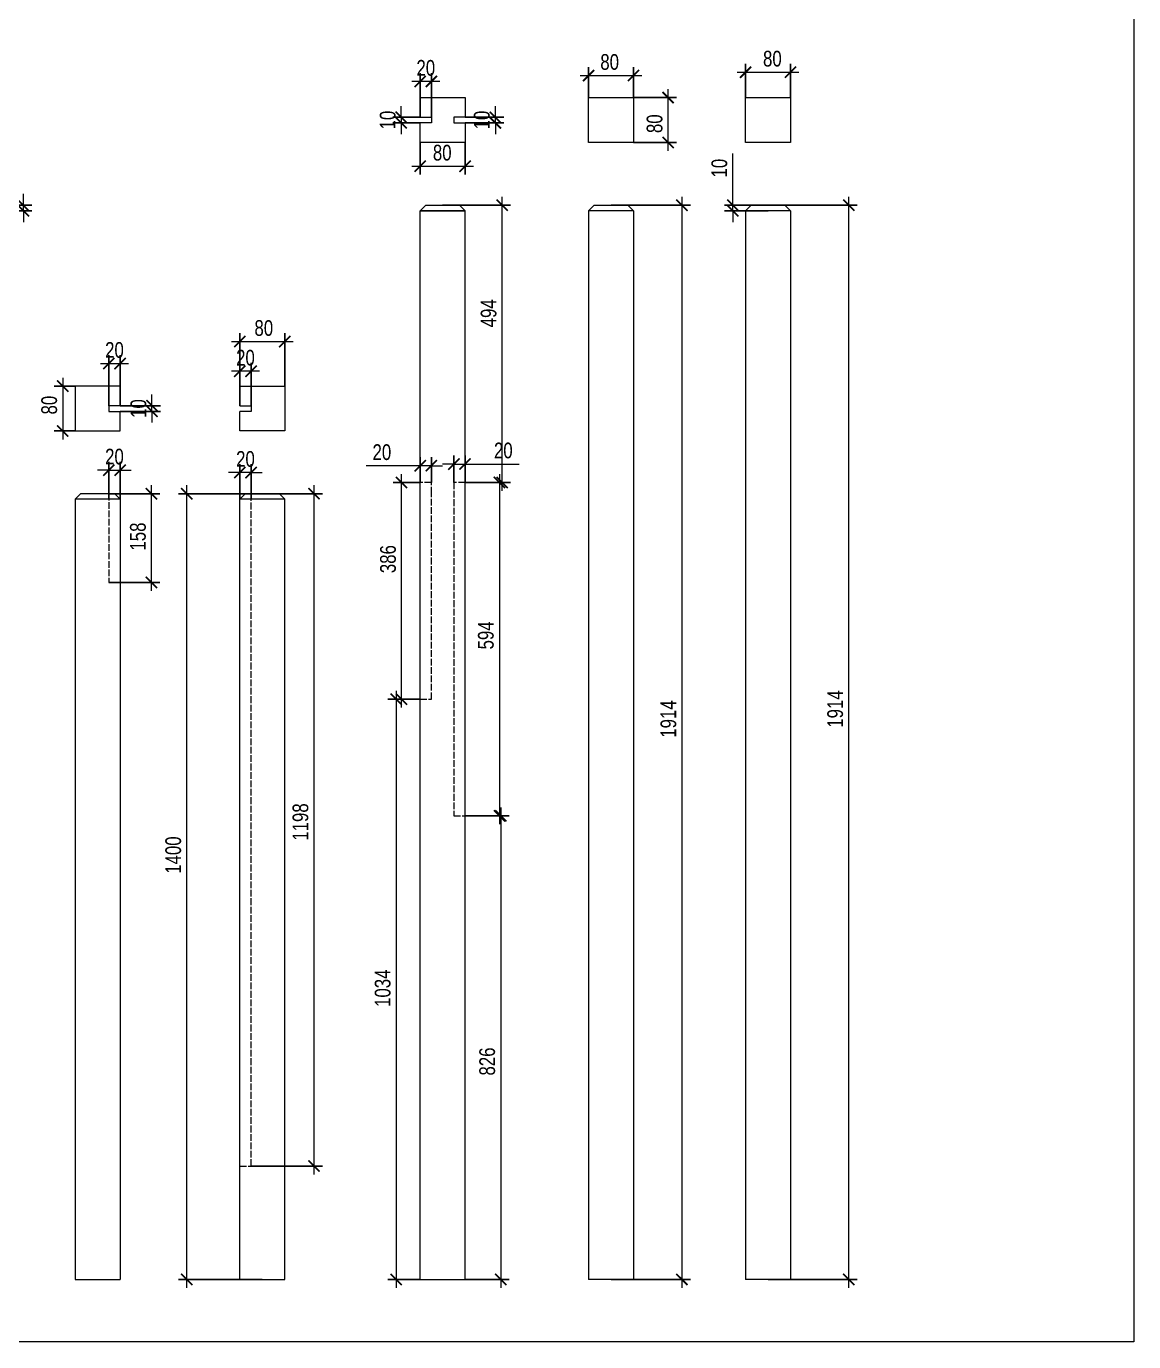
# Model space of a CAD drawing. Header units: millimetres. Extents: x -5205 to 16433, y 55921 to 73570.
# Drawn here: x 198 to 2170, y 55936 to 58280 of the extents above; entities that cross this region are included whole.
import ezdxf

# ---------------------------------------------------------------- set-up
doc = ezdxf.new("R2010")
doc.units = ezdxf.units.MM
doc.linetypes.add('ACAD_ISO02W100', pattern=[15, 12, -3])
for name, color, linetype, lineweight in [('Невидимый контур', 141, 'ACAD_ISO02W100', 15), ('Размеры', 7, 'Continuous', 15), ('Размеры @ 10', 7, 'Continuous', 15)]:
    doc.layers.add(name, color=color, linetype=linetype, lineweight=lineweight)
doc.styles.add('SFGOST', font='sfGOSTb.shx', dxfattribs={"width": 0.8})
doc.dimstyles.new('ALEX', dxfattribs={"dimtxt": 2.8, "dimasz": 2, "dimexe": 1.5, "dimexo": 0, "dimgap": 1, "dimtad": 1, "dimrnd": 0.001, "dimdsep": 46, "dimtxsty": 'SFGOST', "dimblk": 'ARCHTICK', "dimcen": 0, "dimdle": 1.5, "dimclrd": 1, "dimclre": 1, "dimadec": 4, "dimazin": 0, "dimtfac": 1, "dimtmove": 0, "dimatfit": 0, "dimfxl": 1, "dimtvp": 1.75, "dimtolj": 1, "dimlwd": -1, "dimarcsym": 2})

# ---------------------------------------------------------------- blocks, each defined once
blk = doc.blocks.new('_ArchTick')
at = {"color": 0, "linetype": 'ByBlock', "const_width": 0.15}
blk.add_lwpolyline([(-0.5, -0.5), (0.5, 0.5)], dxfattribs=at)
blk = doc.blocks.new('*D481')
at = {"layer": 'Defpoints', "color": 0}
for p in [(1518.9, 57961.1), (1662.6, 57961.1), (1518.9, 56047.1)]:
    blk.add_point(p, dxfattribs=at)
at = {"layer": 'Размеры', "color": 1, "lineweight": -2}
for p, q in [((1518.9, 57961.1), (1677.6, 57961.1)), ((1518.9, 56047.1), (1677.6, 56047.1))]:
    blk.add_line(p, q, dxfattribs=at)
at = {"layer": 'Размеры', "color": 1}
blk.add_line((1662.6, 56032.1), (1662.6, 57976.1), dxfattribs=at)
at = {"layer": 'Размеры', "color": 1, "xscale": 20, "yscale": 20, "zscale": 20}
for p, rotation in [((1662.6, 57961.1), 90), ((1662.6, 56047.1), 270)]:
    blk.add_blockref('_ArchTick', p, dxfattribs=dict(at, rotation=rotation))
at = {"layer": 'Размеры', "color": 0, "insert": (1638.6, 57063.4), "char_height": 28, "attachment_point": 5, "rotation": 90, "style": 'SFGOST'}
blk.add_mtext('\\A1;1914', dxfattribs=at)
blk = doc.blocks.new('*D482')
at = {"layer": 'Defpoints', "color": 0}
for p in [(483.6, 57447.1), (618.1, 57447.1), (618.1, 56047.1)]:
    blk.add_point(p, dxfattribs=at)
at = {"layer": 'Размеры', "color": 1, "lineweight": -2}
for p, q in [((618.1, 57447.1), (468.6, 57447.1)), ((618.1, 56047.1), (468.6, 56047.1))]:
    blk.add_line(p, q, dxfattribs=at)
at = {"layer": 'Размеры', "color": 1}
blk.add_line((483.6, 56032.1), (483.6, 57462.1), dxfattribs=at)
at = {"layer": 'Размеры', "color": 1, "xscale": 20, "yscale": 20, "zscale": 20}
for p, rotation in [((483.6, 57447.1), 90), ((483.6, 56047.1), 270)]:
    blk.add_blockref('_ArchTick', p, dxfattribs=dict(at, rotation=rotation))
at = {"layer": 'Размеры', "color": 0, "insert": (459.6, 56803.2), "char_height": 28, "attachment_point": 5, "rotation": 90, "style": 'SFGOST'}
blk.add_mtext('\\A1;1400', dxfattribs=at)
blk = doc.blocks.new('*D493')
at = {"layer": 'Defpoints', "color": 0}
for p in [(344.8, 57447.1), (420.7, 57447.1), (344.8, 57289.1)]:
    blk.add_point(p, dxfattribs=at)
at = {"layer": 'Размеры', "color": 1, "lineweight": -2}
for p, q in [((344.8, 57447.1), (435.7, 57447.1)), ((344.8, 57289.1), (435.7, 57289.1))]:
    blk.add_line(p, q, dxfattribs=at)
at = {"layer": 'Размеры', "color": 1}
blk.add_line((420.7, 57274.1), (420.7, 57462.1), dxfattribs=at)
at = {"layer": 'Размеры', "color": 1, "xscale": 20, "yscale": 20, "zscale": 20}
for p, rotation in [((420.7, 57447.1), 90), ((420.7, 57289.1), 270)]:
    blk.add_blockref('_ArchTick', p, dxfattribs=dict(at, rotation=rotation))
at = {"layer": 'Размеры', "color": 0, "insert": (396.7, 57370.7), "char_height": 28, "attachment_point": 5, "rotation": 90, "style": 'SFGOST'}
blk.add_mtext('\\A1;158', dxfattribs=at)
blk = doc.blocks.new('*D494')
at = {"layer": 'Defpoints', "color": 0}
for p in [(618.1, 57447.1), (710.2, 57447.1), (598.1, 56249.1)]:
    blk.add_point(p, dxfattribs=at)
at = {"layer": 'Размеры', "color": 1, "lineweight": -2}
for p, q in [((618.1, 57447.1), (725.2, 57447.1)), ((598.1, 56249.1), (725.2, 56249.1))]:
    blk.add_line(p, q, dxfattribs=at)
at = {"layer": 'Размеры', "color": 1}
blk.add_line((710.2, 56234.1), (710.2, 57462.1), dxfattribs=at)
at = {"layer": 'Размеры', "color": 1, "xscale": 20, "yscale": 20, "zscale": 20}
for p, rotation in [((710.2, 57447.1), 90), ((710.2, 56249.1), 270)]:
    blk.add_blockref('_ArchTick', p, dxfattribs=dict(at, rotation=rotation))
at = {"layer": 'Размеры', "color": 0, "insert": (686.2, 56862.1), "char_height": 28, "attachment_point": 5, "rotation": 90, "style": 'SFGOST'}
blk.add_mtext('\\A1;1198', dxfattribs=at)
blk = doc.blocks.new('*D495')
at = {"layer": 'Defpoints', "color": 0}
for p in [(364.8, 57489), (344.8, 57437.1), (364.8, 57437.1)]:
    blk.add_point(p, dxfattribs=at)
at = {"layer": 'Размеры', "color": 1, "lineweight": -2}
for p, q in [((344.8, 57437.1), (344.8, 57504)), ((364.8, 57437.1), (364.8, 57504))]:
    blk.add_line(p, q, dxfattribs=at)
at = {"layer": 'Размеры', "color": 1}
for p, q in [((344.8, 57489), (324.8, 57489)), ((344.8, 57489), (364.8, 57489)), ((364.8, 57489), (384.8, 57489))]:
    blk.add_line(p, q, dxfattribs=at)
at = {"layer": 'Размеры', "color": 1, "xscale": 20, "yscale": 20, "zscale": 20}
blk.add_blockref('_ArchTick', (344.8, 57489), dxfattribs=at)
at = {"layer": 'Размеры', "color": 1, "xscale": 20, "yscale": 20, "zscale": 20, "rotation": 180}
blk.add_blockref('_ArchTick', (364.8, 57489), dxfattribs=at)
at = {"layer": 'Размеры', "color": 0, "insert": (354.8, 57513), "char_height": 28, "attachment_point": 5, "style": 'SFGOST'}
blk.add_mtext('\\A1;20', dxfattribs=at)
blk = doc.blocks.new('*D496')
at = {"layer": 'Defpoints', "color": 0}
for p in [(578.1, 57484.8), (578.1, 57437.1), (598.1, 57437.1)]:
    blk.add_point(p, dxfattribs=at)
at = {"layer": 'Размеры', "color": 1, "lineweight": -2}
for p, q in [((578.1, 57437.1), (578.1, 57499.8)), ((598.1, 57437.1), (598.1, 57499.8))]:
    blk.add_line(p, q, dxfattribs=at)
at = {"layer": 'Размеры', "color": 1}
for p, q in [((578.1, 57484.8), (558.1, 57484.8)), ((598.1, 57484.8), (578.1, 57484.8)), ((598.1, 57484.8), (618.1, 57484.8))]:
    blk.add_line(p, q, dxfattribs=at)
at = {"layer": 'Размеры', "color": 1, "xscale": 20, "yscale": 20, "zscale": 20}
blk.add_blockref('_ArchTick', (578.1, 57484.8), dxfattribs=at)
at = {"layer": 'Размеры', "color": 1, "xscale": 20, "yscale": 20, "zscale": 20, "rotation": 180}
blk.add_blockref('_ArchTick', (598.1, 57484.8), dxfattribs=at)
at = {"layer": 'Размеры', "color": 0, "insert": (588.1, 57508.8), "char_height": 28, "attachment_point": 5, "style": 'SFGOST'}
blk.add_mtext('\\A1;20', dxfattribs=at)
blk = doc.blocks.new('*D497')
at = {"layer": 'Defpoints', "color": 0}
for p in [(364.8, 57679), (344.8, 57603.8), (364.8, 57603.8)]:
    blk.add_point(p, dxfattribs=at)
at = {"layer": 'Размеры', "color": 1}
blk.add_line((329.8, 57679), (379.8, 57679), dxfattribs=at)
at = {"layer": 'Размеры', "color": 1, "lineweight": -2}
for p, q in [((344.8, 57603.8), (344.8, 57694)), ((364.8, 57603.8), (364.8, 57694))]:
    blk.add_line(p, q, dxfattribs=at)
at = {"layer": 'Размеры', "color": 1, "xscale": 20, "yscale": 20, "zscale": 20, "rotation": 180}
blk.add_blockref('_ArchTick', (344.8, 57679), dxfattribs=at)
at = {"layer": 'Размеры', "color": 1, "xscale": 20, "yscale": 20, "zscale": 20}
blk.add_blockref('_ArchTick', (364.8, 57679), dxfattribs=at)
at = {"layer": 'Размеры', "color": 0, "insert": (354.8, 57703), "char_height": 28, "attachment_point": 5, "style": 'SFGOST'}
blk.add_mtext('\\A1;20', dxfattribs=at)
blk = doc.blocks.new('*D498')
at = {"layer": 'Defpoints', "color": 0}
for p in [(578.1, 57665.2), (578.1, 57603.8), (598.1, 57603.8)]:
    blk.add_point(p, dxfattribs=at)
at = {"layer": 'Размеры', "color": 1, "lineweight": -2}
for p, q in [((578.1, 57603.8), (578.1, 57680.2)), ((598.1, 57603.8), (598.1, 57680.2))]:
    blk.add_line(p, q, dxfattribs=at)
at = {"layer": 'Размеры', "color": 1}
blk.add_line((613.1, 57665.2), (563.1, 57665.2), dxfattribs=at)
at = {"layer": 'Размеры', "color": 1, "xscale": 20, "yscale": 20, "zscale": 20, "rotation": 180}
blk.add_blockref('_ArchTick', (578.1, 57665.2), dxfattribs=at)
at = {"layer": 'Размеры', "color": 1, "xscale": 20, "yscale": 20, "zscale": 20}
blk.add_blockref('_ArchTick', (598.1, 57665.2), dxfattribs=at)
at = {"layer": 'Размеры', "color": 0, "insert": (588.1, 57689.2), "char_height": 28, "attachment_point": 5, "style": 'SFGOST'}
blk.add_mtext('\\A1;20', dxfattribs=at)
blk = doc.blocks.new('*D499')
at = {"layer": 'Defpoints', "color": 0}
for p in [(284.8, 57638.8), (262.7, 57558.8), (284.8, 57558.8)]:
    blk.add_point(p, dxfattribs=at)
at = {"layer": 'Размеры', "color": 1}
blk.add_line((262.7, 57653.8), (262.7, 57543.8), dxfattribs=at)
at = {"layer": 'Размеры', "color": 1, "lineweight": -2}
for p, q in [((284.8, 57638.8), (247.7, 57638.8)), ((284.8, 57558.8), (247.7, 57558.8))]:
    blk.add_line(p, q, dxfattribs=at)
at = {"layer": 'Размеры', "color": 1, "xscale": 20, "yscale": 20, "zscale": 20}
for p, rotation in [((262.7, 57638.8), 90), ((262.7, 57558.8), 270)]:
    blk.add_blockref('_ArchTick', p, dxfattribs=dict(at, rotation=rotation))
at = {"layer": 'Размеры', "color": 0, "insert": (238.7, 57604.9), "char_height": 28, "attachment_point": 5, "rotation": 90, "style": 'SFGOST'}
blk.add_mtext('\\A1;80', dxfattribs=at)
blk = doc.blocks.new('*D500')
at = {"layer": 'Defpoints', "color": 0}
for p in [(658.1, 57718.1), (578.1, 57638.8), (658.1, 57638.8)]:
    blk.add_point(p, dxfattribs=at)
at = {"layer": 'Размеры', "color": 1, "lineweight": -2}
for p, q in [((578.1, 57638.8), (578.1, 57733.1)), ((658.1, 57638.8), (658.1, 57733.1))]:
    blk.add_line(p, q, dxfattribs=at)
at = {"layer": 'Размеры', "color": 1}
blk.add_line((563.1, 57718.1), (673.1, 57718.1), dxfattribs=at)
at = {"layer": 'Размеры', "color": 1, "xscale": 20, "yscale": 20, "zscale": 20, "rotation": 180}
blk.add_blockref('_ArchTick', (578.1, 57718.1), dxfattribs=at)
at = {"layer": 'Размеры', "color": 1, "xscale": 20, "yscale": 20, "zscale": 20}
blk.add_blockref('_ArchTick', (658.1, 57718.1), dxfattribs=at)
at = {"layer": 'Размеры', "color": 0, "insert": (620.8, 57742.1), "char_height": 28, "attachment_point": 5, "style": 'SFGOST'}
blk.add_mtext('\\A1;80', dxfattribs=at)
blk = doc.blocks.new('*D501')
at = {"layer": 'Defpoints', "color": 0}
for p in [(364.8, 57603.8), (364.8, 57593.8), (421.6, 57603.8)]:
    blk.add_point(p, dxfattribs=at)
at = {"layer": 'Размеры', "color": 1}
for p, q in [((421.6, 57603.8), (421.6, 57623.8)), ((421.6, 57593.8), (421.6, 57603.8)), ((421.6, 57593.8), (421.6, 57573.8))]:
    blk.add_line(p, q, dxfattribs=at)
at = {"layer": 'Размеры', "color": 1, "lineweight": -2}
for p, q in [((364.8, 57603.8), (436.6, 57603.8)), ((364.8, 57593.8), (436.6, 57593.8))]:
    blk.add_line(p, q, dxfattribs=at)
at = {"layer": 'Размеры', "color": 1, "xscale": 20, "yscale": 20, "zscale": 20}
for p, rotation in [((421.6, 57603.8), 270), ((421.6, 57593.8), 90)]:
    blk.add_blockref('_ArchTick', p, dxfattribs=dict(at, rotation=rotation))
at = {"layer": 'Размеры', "color": 0, "insert": (397.6, 57598.8), "char_height": 28, "attachment_point": 5, "rotation": 90, "style": 'SFGOST'}
blk.add_mtext('\\A1;10', dxfattribs=at)
blk = doc.blocks.new('*D502')
at = {"layer": 'Defpoints', "color": 0}
for p in [(899.3, 57496.9), (899.3, 57467.1), (919.3, 57467.1)]:
    blk.add_point(p, dxfattribs=at)
at = {"layer": 'Размеры', "color": 1}
for p, q in [((899.3, 57496.9), (803, 57496.9)), ((919.3, 57496.9), (899.3, 57496.9)), ((919.3, 57496.9), (939.3, 57496.9))]:
    blk.add_line(p, q, dxfattribs=at)
at = {"layer": 'Размеры', "color": 1, "lineweight": -2}
for p, q in [((899.3, 57467.1), (899.3, 57511.9)), ((919.3, 57467.1), (919.3, 57511.9))]:
    blk.add_line(p, q, dxfattribs=at)
at = {"layer": 'Размеры', "color": 1, "xscale": 20, "yscale": 20, "zscale": 20}
blk.add_blockref('_ArchTick', (899.3, 57496.9), dxfattribs=at)
at = {"layer": 'Размеры', "color": 1, "xscale": 20, "yscale": 20, "zscale": 20, "rotation": 180}
blk.add_blockref('_ArchTick', (919.3, 57496.9), dxfattribs=at)
at = {"layer": 'Размеры', "color": 0, "insert": (831.1, 57520.9), "char_height": 28, "attachment_point": 5, "style": 'SFGOST'}
blk.add_mtext('\\A1;20', dxfattribs=at)
blk = doc.blocks.new('*D503')
at = {"layer": 'Defpoints', "color": 0}
for p in [(979.3, 57499.9), (959.3, 57467.1), (979.3, 57467.1)]:
    blk.add_point(p, dxfattribs=at)
at = {"layer": 'Размеры', "color": 1, "lineweight": -2}
for p, q in [((959.3, 57467.1), (959.3, 57514.9)), ((979.3, 57467.1), (979.3, 57514.9))]:
    blk.add_line(p, q, dxfattribs=at)
at = {"layer": 'Размеры', "color": 1}
for p, q in [((959.3, 57499.9), (939.3, 57499.9)), ((959.3, 57499.9), (979.3, 57499.9)), ((979.3, 57499.9), (1075.5, 57499.9))]:
    blk.add_line(p, q, dxfattribs=at)
at = {"layer": 'Размеры', "color": 1, "xscale": 20, "yscale": 20, "zscale": 20}
blk.add_blockref('_ArchTick', (959.3, 57499.9), dxfattribs=at)
at = {"layer": 'Размеры', "color": 1, "xscale": 20, "yscale": 20, "zscale": 20, "rotation": 180}
blk.add_blockref('_ArchTick', (979.3, 57499.9), dxfattribs=at)
at = {"layer": 'Размеры', "color": 0, "insert": (1047.4, 57523.9), "char_height": 28, "attachment_point": 5, "style": 'SFGOST'}
blk.add_mtext('\\A1;20', dxfattribs=at)
blk = doc.blocks.new('*D504')
at = {"layer": 'Defpoints', "color": 0}
for p in [(979.3, 57467.1), (979.3, 56873.1), (1040.4, 56873.1)]:
    blk.add_point(p, dxfattribs=at)
at = {"layer": 'Размеры', "color": 1, "lineweight": -2}
for p, q in [((979.3, 57467.1), (1055.4, 57467.1)), ((979.3, 56873.1), (1055.4, 56873.1))]:
    blk.add_line(p, q, dxfattribs=at)
at = {"layer": 'Размеры', "color": 1}
blk.add_line((1040.4, 57482.1), (1040.4, 56858.1), dxfattribs=at)
at = {"layer": 'Размеры', "color": 1, "xscale": 20, "yscale": 20, "zscale": 20}
for p, rotation in [((1040.4, 57467.1), 90), ((1040.4, 56873.1), 270)]:
    blk.add_blockref('_ArchTick', p, dxfattribs=dict(at, rotation=rotation))
at = {"layer": 'Размеры', "color": 0, "insert": (1016.4, 57194.6), "char_height": 28, "attachment_point": 5, "rotation": 90, "style": 'SFGOST'}
blk.add_mtext('\\A1;594', dxfattribs=at)
blk = doc.blocks.new('*D505')
at = {"layer": 'Defpoints', "color": 0}
for p in [(866.1, 57467.1), (899.3, 57467.1), (899.3, 57081.1)]:
    blk.add_point(p, dxfattribs=at)
at = {"layer": 'Размеры', "color": 1, "lineweight": -2}
for p, q in [((899.3, 57467.1), (851.1, 57467.1)), ((899.3, 57081.1), (851.1, 57081.1))]:
    blk.add_line(p, q, dxfattribs=at)
at = {"layer": 'Размеры', "color": 1}
blk.add_line((866.1, 57066.1), (866.1, 57482.1), dxfattribs=at)
at = {"layer": 'Размеры', "color": 1, "xscale": 20, "yscale": 20, "zscale": 20}
for p, rotation in [((866.1, 57467.1), 90), ((866.1, 57081.1), 270)]:
    blk.add_blockref('_ArchTick', p, dxfattribs=dict(at, rotation=rotation))
at = {"layer": 'Размеры', "color": 0, "insert": (842.1, 57330.5), "char_height": 28, "attachment_point": 5, "rotation": 90, "style": 'SFGOST'}
blk.add_mtext('\\A1;386', dxfattribs=at)
blk = doc.blocks.new('*D506')
at = {"layer": 'Defpoints', "color": 0}
for p in [(979.3, 56873.1), (979.3, 56047.1), (1042.8, 56047.1)]:
    blk.add_point(p, dxfattribs=at)
at = {"layer": 'Размеры', "color": 1}
blk.add_line((1042.8, 56888.1), (1042.8, 56032.1), dxfattribs=at)
at = {"layer": 'Размеры', "color": 1, "lineweight": -2}
for p, q in [((979.3, 56873.1), (1057.8, 56873.1)), ((979.3, 56047.1), (1057.8, 56047.1))]:
    blk.add_line(p, q, dxfattribs=at)
at = {"layer": 'Размеры', "color": 1, "xscale": 20, "yscale": 20, "zscale": 20}
for p, rotation in [((1042.8, 56873.1), 90), ((1042.8, 56047.1), 270)]:
    blk.add_blockref('_ArchTick', p, dxfattribs=dict(at, rotation=rotation))
at = {"layer": 'Размеры', "color": 0, "insert": (1018.8, 56435.4), "char_height": 28, "attachment_point": 5, "rotation": 90, "style": 'SFGOST'}
blk.add_mtext('\\A1;826', dxfattribs=at)
blk = doc.blocks.new('*D507')
at = {"layer": 'Defpoints', "color": 0}
for p in [(899.3, 57081.1), (856.6, 56047.1), (899.3, 56047.1)]:
    blk.add_point(p, dxfattribs=at)
at = {"layer": 'Размеры', "color": 1}
blk.add_line((856.6, 57096.1), (856.6, 56032.1), dxfattribs=at)
at = {"layer": 'Размеры', "color": 1, "lineweight": -2}
for p, q in [((899.3, 57081.1), (841.6, 57081.1)), ((899.3, 56047.1), (841.6, 56047.1))]:
    blk.add_line(p, q, dxfattribs=at)
at = {"layer": 'Размеры', "color": 1, "xscale": 20, "yscale": 20, "zscale": 20}
for p, rotation in [((856.6, 57081.1), 90), ((856.6, 56047.1), 270)]:
    blk.add_blockref('_ArchTick', p, dxfattribs=dict(at, rotation=rotation))
at = {"layer": 'Размеры', "color": 0, "insert": (832.6, 56566), "char_height": 28, "attachment_point": 5, "rotation": 90, "style": 'SFGOST'}
blk.add_mtext('\\A1;1034', dxfattribs=at)
blk = doc.blocks.new('*D508')
at = {"layer": 'Defpoints', "color": 0}
for p in [(939.3, 57961.1), (1045.3, 57961.1), (979.3, 57467.1)]:
    blk.add_point(p, dxfattribs=at)
at = {"layer": 'Размеры', "color": 1, "lineweight": -2}
for p, q in [((939.3, 57961.1), (1060.3, 57961.1)), ((979.3, 57467.1), (1060.3, 57467.1))]:
    blk.add_line(p, q, dxfattribs=at)
at = {"layer": 'Размеры', "color": 1}
blk.add_line((1045.3, 57452.1), (1045.3, 57976.1), dxfattribs=at)
at = {"layer": 'Размеры', "color": 1, "xscale": 20, "yscale": 20, "zscale": 20}
for p, rotation in [((1045.3, 57961.1), 90), ((1045.3, 57467.1), 270)]:
    blk.add_blockref('_ArchTick', p, dxfattribs=dict(at, rotation=rotation))
at = {"layer": 'Размеры', "color": 0, "insert": (1021.3, 57768.5), "char_height": 28, "attachment_point": 5, "rotation": 90, "style": 'SFGOST'}
blk.add_mtext('\\A1;494', dxfattribs=at)
blk = doc.blocks.new('*D509')
at = {"layer": 'Defpoints', "color": 0}
for p in [(865.5, 58107.8), (899.3, 58117.8), (899.3, 58107.8)]:
    blk.add_point(p, dxfattribs=at)
at = {"layer": 'Размеры', "color": 1}
for p, q in [((865.5, 58117.8), (865.5, 58137.8)), ((865.5, 58117.8), (865.5, 58107.8)), ((865.5, 58107.8), (865.5, 58087.8))]:
    blk.add_line(p, q, dxfattribs=at)
at = {"layer": 'Размеры', "color": 1, "lineweight": -2}
for p, q in [((899.3, 58117.8), (850.5, 58117.8)), ((899.3, 58107.8), (850.5, 58107.8))]:
    blk.add_line(p, q, dxfattribs=at)
at = {"layer": 'Размеры', "color": 1, "xscale": 20, "yscale": 20, "zscale": 20}
for p, rotation in [((865.5, 58117.8), 270), ((865.5, 58107.8), 90)]:
    blk.add_blockref('_ArchTick', p, dxfattribs=dict(at, rotation=rotation))
at = {"layer": 'Размеры', "color": 0, "insert": (841.5, 58112.8), "char_height": 28, "attachment_point": 5, "rotation": 90, "style": 'SFGOST'}
blk.add_mtext('\\A1;10', dxfattribs=at)
blk = doc.blocks.new('*D510')
at = {"layer": 'Defpoints', "color": 0}
for p in [(979.3, 58117.8), (979.3, 58107.8), (1033.2, 58117.8)]:
    blk.add_point(p, dxfattribs=at)
at = {"layer": 'Размеры', "color": 1}
for p, q in [((1033.2, 58117.8), (1033.2, 58137.8)), ((1033.2, 58107.8), (1033.2, 58117.8)), ((1033.2, 58107.8), (1033.2, 58087.8))]:
    blk.add_line(p, q, dxfattribs=at)
at = {"layer": 'Размеры', "color": 1, "lineweight": -2}
for p, q in [((979.3, 58117.8), (1048.2, 58117.8)), ((979.3, 58107.8), (1048.2, 58107.8))]:
    blk.add_line(p, q, dxfattribs=at)
at = {"layer": 'Размеры', "color": 1, "xscale": 20, "yscale": 20, "zscale": 20}
for p, rotation in [((1033.2, 58117.8), 270), ((1033.2, 58107.8), 90)]:
    blk.add_blockref('_ArchTick', p, dxfattribs=dict(at, rotation=rotation))
at = {"layer": 'Размеры', "color": 0, "insert": (1009.2, 58112.8), "char_height": 28, "attachment_point": 5, "rotation": 90, "style": 'SFGOST'}
blk.add_mtext('\\A1;10', dxfattribs=at)
blk = doc.blocks.new('*D511')
at = {"layer": 'Defpoints', "color": 0}
for p in [(899.3, 58181.6), (899.3, 58117.8), (919.3, 58117.8)]:
    blk.add_point(p, dxfattribs=at)
at = {"layer": 'Размеры', "color": 1, "lineweight": -2}
for p, q in [((899.3, 58117.8), (899.3, 58196.6)), ((919.3, 58117.8), (919.3, 58196.6))]:
    blk.add_line(p, q, dxfattribs=at)
at = {"layer": 'Размеры', "color": 1}
blk.add_line((934.3, 58181.6), (884.3, 58181.6), dxfattribs=at)
at = {"layer": 'Размеры', "color": 1, "xscale": 20, "yscale": 20, "zscale": 20, "rotation": 180}
blk.add_blockref('_ArchTick', (899.3, 58181.6), dxfattribs=at)
at = {"layer": 'Размеры', "color": 1, "xscale": 20, "yscale": 20, "zscale": 20}
blk.add_blockref('_ArchTick', (919.3, 58181.6), dxfattribs=at)
at = {"layer": 'Размеры', "color": 0, "insert": (909.3, 58205.6), "char_height": 28, "attachment_point": 5, "style": 'SFGOST'}
blk.add_mtext('\\A1;20', dxfattribs=at)
blk = doc.blocks.new('*D512')
at = {"layer": 'Defpoints', "color": 0}
for p in [(899.3, 58072.8), (979.3, 58072.8), (979.3, 58030.5)]:
    blk.add_point(p, dxfattribs=at)
at = {"layer": 'Размеры', "color": 1, "lineweight": -2}
for p, q in [((899.3, 58072.8), (899.3, 58015.5)), ((979.3, 58072.8), (979.3, 58015.5))]:
    blk.add_line(p, q, dxfattribs=at)
at = {"layer": 'Размеры', "color": 1}
blk.add_line((884.3, 58030.5), (994.3, 58030.5), dxfattribs=at)
at = {"layer": 'Размеры', "color": 1, "xscale": 20, "yscale": 20, "zscale": 20, "rotation": 180}
blk.add_blockref('_ArchTick', (899.3, 58030.5), dxfattribs=at)
at = {"layer": 'Размеры', "color": 1, "xscale": 20, "yscale": 20, "zscale": 20}
blk.add_blockref('_ArchTick', (979.3, 58030.5), dxfattribs=at)
at = {"layer": 'Размеры', "color": 0, "insert": (938.6, 58054.5), "char_height": 28, "attachment_point": 5, "style": 'SFGOST'}
blk.add_mtext('\\A1;80', dxfattribs=at)
blk = doc.blocks.new('*D513')
at = {"layer": 'Defpoints', "color": 0}
for p in [(1279.3, 58192.1), (1199.3, 58152.8), (1279.3, 58152.8)]:
    blk.add_point(p, dxfattribs=at)
at = {"layer": 'Размеры', "color": 1, "lineweight": -2}
for p, q in [((1199.3, 58152.8), (1199.3, 58207.1)), ((1279.3, 58152.8), (1279.3, 58207.1))]:
    blk.add_line(p, q, dxfattribs=at)
at = {"layer": 'Размеры', "color": 1}
blk.add_line((1184.3, 58192.1), (1294.3, 58192.1), dxfattribs=at)
at = {"layer": 'Размеры', "color": 1, "xscale": 20, "yscale": 20, "zscale": 20, "rotation": 180}
blk.add_blockref('_ArchTick', (1199.3, 58192.1), dxfattribs=at)
at = {"layer": 'Размеры', "color": 1, "xscale": 20, "yscale": 20, "zscale": 20}
blk.add_blockref('_ArchTick', (1279.3, 58192.1), dxfattribs=at)
at = {"layer": 'Размеры', "color": 0, "insert": (1236.8, 58216.1), "char_height": 28, "attachment_point": 5, "style": 'SFGOST'}
blk.add_mtext('\\A1;80', dxfattribs=at)
blk = doc.blocks.new('*D514')
at = {"layer": 'Defpoints', "color": 0}
for p in [(1279.3, 58152.8), (1340.9, 58152.8), (1279.3, 58072.8)]:
    blk.add_point(p, dxfattribs=at)
at = {"layer": 'Размеры', "color": 1, "lineweight": -2}
for p, q in [((1279.3, 58152.8), (1355.9, 58152.8)), ((1279.3, 58072.8), (1355.9, 58072.8))]:
    blk.add_line(p, q, dxfattribs=at)
at = {"layer": 'Размеры', "color": 1}
blk.add_line((1340.9, 58057.8), (1340.9, 58167.8), dxfattribs=at)
at = {"layer": 'Размеры', "color": 1, "xscale": 20, "yscale": 20, "zscale": 20}
for p, rotation in [((1340.9, 58152.8), 90), ((1340.9, 58072.8), 270)]:
    blk.add_blockref('_ArchTick', p, dxfattribs=dict(at, rotation=rotation))
at = {"layer": 'Размеры', "color": 0, "insert": (1316.9, 58106.3), "char_height": 28, "attachment_point": 5, "rotation": 90, "style": 'SFGOST'}
blk.add_mtext('\\A1;80', dxfattribs=at)
blk = doc.blocks.new('*D515')
at = {"layer": 'Defpoints', "color": 0}
for p in [(1239.3, 57961.1), (1239.3, 56047.1), (1365.5, 56047.1)]:
    blk.add_point(p, dxfattribs=at)
at = {"layer": 'Размеры', "color": 1, "lineweight": -2}
for p, q in [((1239.3, 57961.1), (1380.5, 57961.1)), ((1239.3, 56047.1), (1380.5, 56047.1))]:
    blk.add_line(p, q, dxfattribs=at)
at = {"layer": 'Размеры', "color": 1}
blk.add_line((1365.5, 57976.1), (1365.5, 56032.1), dxfattribs=at)
at = {"layer": 'Размеры', "color": 1, "xscale": 20, "yscale": 20, "zscale": 20}
for p, rotation in [((1365.5, 57961.1), 90), ((1365.5, 56047.1), 270)]:
    blk.add_blockref('_ArchTick', p, dxfattribs=dict(at, rotation=rotation))
at = {"layer": 'Размеры', "color": 0, "insert": (1341.5, 57045.6), "char_height": 28, "attachment_point": 5, "rotation": 90, "style": 'SFGOST'}
blk.add_mtext('\\A1;1914', dxfattribs=at)
blk = doc.blocks.new('*D516')
at = {"layer": 'Defpoints', "color": 0}
for p in [(1558.9, 58198), (1478.9, 58152.8), (1558.9, 58152.8)]:
    blk.add_point(p, dxfattribs=at)
at = {"layer": 'Размеры', "color": 1}
blk.add_line((1463.9, 58198), (1573.9, 58198), dxfattribs=at)
at = {"layer": 'Размеры', "color": 1, "lineweight": -2}
for p, q in [((1478.9, 58152.8), (1478.9, 58213)), ((1558.9, 58152.8), (1558.9, 58213))]:
    blk.add_line(p, q, dxfattribs=at)
at = {"layer": 'Размеры', "color": 1, "xscale": 20, "yscale": 20, "zscale": 20, "rotation": 180}
blk.add_blockref('_ArchTick', (1478.9, 58198), dxfattribs=at)
at = {"layer": 'Размеры', "color": 1, "xscale": 20, "yscale": 20, "zscale": 20}
blk.add_blockref('_ArchTick', (1558.9, 58198), dxfattribs=at)
at = {"layer": 'Размеры', "color": 0, "insert": (1526.6, 58222), "char_height": 28, "attachment_point": 5, "style": 'SFGOST'}
blk.add_mtext('\\A1;80', dxfattribs=at)
blk = doc.blocks.new('*D517')
at = {"layer": 'Defpoints', "color": 0}
for p in [(1518.9, 57961.1), (1456.2, 57951.1), (1518.9, 57951.1)]:
    blk.add_point(p, dxfattribs=at)
at = {"layer": 'Размеры', "color": 1}
for p, q in [((1456.2, 57961.1), (1456.2, 58053.1)), ((1456.2, 57951.1), (1456.2, 57961.1)), ((1456.2, 57951.1), (1456.2, 57931.1))]:
    blk.add_line(p, q, dxfattribs=at)
at = {"layer": 'Размеры', "color": 1, "lineweight": -2}
for p, q in [((1518.9, 57961.1), (1441.2, 57961.1)), ((1518.9, 57951.1), (1441.2, 57951.1))]:
    blk.add_line(p, q, dxfattribs=at)
at = {"layer": 'Размеры', "color": 1, "xscale": 20, "yscale": 20, "zscale": 20}
for p, rotation in [((1456.2, 57961.1), 270), ((1456.2, 57951.1), 90)]:
    blk.add_blockref('_ArchTick', p, dxfattribs=dict(at, rotation=rotation))
at = {"layer": 'Размеры', "color": 0, "insert": (1432.2, 58027.1), "char_height": 28, "attachment_point": 5, "rotation": 90, "style": 'SFGOST'}
blk.add_mtext('\\A1;10', dxfattribs=at)
blk = doc.blocks.new('*D518')
at = {"layer": 'Defpoints', "color": 0}
for p in [(79.1, 57961.1), (192.5, 57961.1), (79.1, 57951.1)]:
    blk.add_point(p, dxfattribs=at)
at = {"layer": 'Размеры', "color": 1, "lineweight": -2}
for p, q in [((79.1, 57961.1), (207.5, 57961.1)), ((79.1, 57951.1), (207.5, 57951.1))]:
    blk.add_line(p, q, dxfattribs=at)
at = {"layer": 'Размеры', "color": 1}
for p, q in [((192.5, 57961.1), (192.5, 57981.1)), ((192.5, 57951.1), (192.5, 57961.1)), ((192.5, 57951.1), (192.5, 57931.1))]:
    blk.add_line(p, q, dxfattribs=at)
at = {"layer": 'Размеры', "color": 1, "xscale": 20, "yscale": 20, "zscale": 20}
for p, rotation in [((192.5, 57961.1), 270), ((192.5, 57951.1), 90)]:
    blk.add_blockref('_ArchTick', p, dxfattribs=dict(at, rotation=rotation))
at = {"layer": 'Размеры', "color": 0, "insert": (168.5, 57956.1), "char_height": 28, "attachment_point": 5, "rotation": 90, "style": 'SFGOST'}
blk.add_mtext('\\A1;10', dxfattribs=at)

msp = doc.modelspace()

# ---------------------------------------------------------------- linework, layer by layer
at = {"layer": 'Невидимый контур'}
msp.add_line((959.275, 56873.143), (979.275, 56873.143), dxfattribs=at)
for points in [[(899.275, 57081.143), (919.275, 57081.143), (919.275, 57447.143), (919.275, 57467.143), (899.275, 57467.143)], [(979.275, 57467.143), (959.275, 57467.143), (959.275, 56873.143)], [(344.823, 57447.143), (344.823, 57447.143), (344.823, 57289.143), (364.823, 57289.143)], [(578.055, 56249.143), (598.055, 56249.143), (598.055, 57447.143)]]:
    msp.add_lwpolyline(points, dxfattribs=at)
at = {"layer": 'Размеры'}
for p, q in [((899.275, 56047.143), (899.275, 57951.143)), ((899.275, 57951.143), (979.275, 57951.143)), ((979.275, 56047.143), (979.275, 57951.143)), ((1199.327, 57951.143), (1199.327, 56047.143)), ((1279.327, 57951.143), (1199.327, 57951.143)), ((1279.327, 57951.143), (1279.327, 56047.143)), ((1478.921, 57951.143), (1478.921, 56047.143)), ((1558.921, 57951.143), (1478.921, 57951.143)), ((1558.921, 57951.143), (1558.921, 56047.143)), ((294.823, 57447.143), (354.823, 57447.143)), ((588.055, 57447.143), (648.055, 57447.143)), ((284.823, 57437.143), (284.823, 56047.143)), ((364.823, 57437.143), (364.823, 56047.143)), ((578.055, 56047.143), (578.055, 57437.143)), ((658.055, 56047.143), (658.055, 57437.143)), ((284.823, 56047.143), (364.823, 56047.143)), ((578.055, 56047.143), (658.055, 56047.143)), ((899.275, 56047.143), (979.275, 56047.143)), ((1279.327, 56047.143), (1199.327, 56047.143)), ((1558.921, 56047.143), (1478.921, 56047.143))]:
    msp.add_line(p, q, dxfattribs=at)
for points in [[(-2360.611, 59882.538), (2170.117, 59882.538), (2170.117, 55936.199), (-2385.782, 55936.199), (-2385.782, 59882.538), (-2360.611, 59882.538)], [(899.275, 58117.784), (899.275, 58152.784), (979.275, 58152.784), (979.275, 58117.784)], [(1199.327, 58107.784), (1199.327, 58152.784), (1279.327, 58152.784), (1279.327, 58117.784)], [(1478.921, 58107.784), (1478.921, 58152.784), (1558.921, 58152.784), (1558.921, 58117.784)], [(899.275, 58117.784), (919.275, 58117.784), (919.275, 58107.784), (899.275, 58107.784)], [(979.275, 58107.784), (979.275, 58072.784), (899.275, 58072.784), (899.275, 58107.784)], [(979.275, 58117.784), (959.275, 58117.784), (959.275, 58107.784), (979.275, 58107.784)], [(1279.327, 58117.784), (1279.327, 58072.784), (1199.327, 58072.784), (1199.327, 58107.784)], [(1558.921, 58117.784), (1558.921, 58072.784), (1478.921, 58072.784), (1478.921, 58107.784)], [(899.275, 57951.143), (909.275, 57961.143), (909.275, 57961.143), (969.275, 57961.143), (979.275, 57951.143), (899.275, 57951.143), (909.275, 57961.143)], [(1199.327, 57951.143), (1209.327, 57961.143), (1209.327, 57961.143), (1269.327, 57961.143), (1279.327, 57951.143), (1199.327, 57951.143), (1209.327, 57961.143)], [(1478.921, 57951.143), (1488.921, 57961.143), (1488.921, 57961.143), (1548.921, 57961.143), (1558.921, 57951.143), (1478.921, 57951.143), (1488.921, 57961.143)], [(364.823, 57603.784), (364.823, 57638.784), (284.823, 57638.784), (284.823, 57603.784)], [(578.055, 57603.784), (578.055, 57638.784), (658.055, 57638.784), (658.055, 57603.784)], [(284.823, 57603.784), (284.823, 57558.784), (364.823, 57558.784), (364.823, 57593.784)], [(364.823, 57603.784), (344.823, 57603.784), (344.823, 57593.784), (364.823, 57593.784)], [(658.055, 57603.784), (658.055, 57558.784), (578.055, 57558.784), (578.055, 57593.784)], [(578.055, 57603.784), (598.055, 57603.784), (598.055, 57593.784), (578.055, 57593.784)], [(284.823, 57437.143), (294.823, 57447.143), (294.823, 57447.143), (354.823, 57447.143), (364.823, 57437.143), (284.823, 57437.143), (294.823, 57447.143)], [(578.055, 57437.143), (588.055, 57447.143), (588.055, 57447.143), (648.055, 57447.143), (658.055, 57437.143), (578.055, 57437.143), (588.055, 57447.143)], [(658.055, 56047.143), (658.055, 56367.143)]]:
    msp.add_lwpolyline(points, dxfattribs=at)

# ---------------------------------------------------------------- dimensions: what is measured, and where the dimension line sits
at = {"layer": 'Размеры @ 10'}
for base, p1, p2, picture, middle in [((1558.921, 58197.988), (1478.921, 58152.784), (1558.921, 58152.784), '*D516', (1526.629, 58197.988)), ((899.275, 58181.562), (919.275, 58117.784), (899.275, 58117.784), '*D511', (909.275, 58181.562)), ((1279.327, 58192.094), (1199.327, 58152.784), (1279.327, 58152.784), '*D513', (1236.754, 58192.094)), ((979.275, 58030.505), (899.275, 58072.784), (979.275, 58072.784), '*D512', (938.633, 58030.505)), ((658.055, 57718.14), (578.055, 57638.784), (658.055, 57638.784), '*D500', (620.759, 57718.14)), ((364.823, 57678.994), (344.823, 57603.784), (364.823, 57603.784), '*D497', (354.823, 57678.994)), ((578.055, 57665.24), (598.055, 57603.784), (578.055, 57603.784), '*D498', (588.055, 57665.24)), ((899.275, 57496.876), (919.275, 57467.143), (899.275, 57467.143), '*D502', (831.142, 57496.876)), ((979.275, 57499.857), (959.275, 57467.143), (979.275, 57467.143), '*D503', (1047.409, 57499.857)), ((364.823, 57489.046), (344.823, 57437.143), (364.823, 57437.143), '*D495', (354.823, 57489.046)), ((578.055, 57484.814), (598.055, 57437.143), (578.055, 57437.143), '*D496', (588.055, 57484.814))]:
    dim = msp.add_linear_dim(base=base, p1=p1, p2=p2, dimstyle='ALEX', override={"dimscale": 10, "dimtix": 0, "dimtofl": 1, "dimtmove": 0, "dimatfit": 0}, dxfattribs=at)
    dim.commit()
    dim.dimension.update_dxf_attribs({"geometry": picture, "text_midpoint": middle, "dimtype": 128})
for base, p1, p2, picture, middle in [((1340.869, 58152.784), (1279.327, 58072.784), (1279.327, 58152.784), '*D514', (1340.869, 58106.277)), ((865.467, 58107.784), (899.275, 58117.784), (899.275, 58107.784), '*D509', (865.467, 58112.784)), ((1033.175, 58117.784), (979.275, 58107.784), (979.275, 58117.784), '*D510', (1033.175, 58112.784)), ((1456.233, 57951.143), (1518.921, 57961.143), (1518.921, 57951.143), '*D517', (1456.233, 58027.143)), ((192.525, 57961.143), (79.124, 57951.143), (79.124, 57961.143), '*D518', (192.525, 57956.143)), ((1045.28, 57961.143), (979.275, 57467.143), (939.275, 57961.143), '*D508', (1045.28, 57768.464)), ((1365.521, 56047.143), (1239.327, 57961.143), (1239.327, 56047.143), '*D515', (1365.521, 57045.592)), ((1662.577, 57961.143), (1518.921, 56047.143), (1518.921, 57961.143), '*D481', (1662.577, 57063.356)), ((262.661, 57558.784), (284.823, 57638.784), (284.823, 57558.784), '*D499', (262.661, 57604.934)), ((421.58, 57603.784), (364.823, 57593.784), (364.823, 57603.784), '*D501', (421.58, 57598.784)), ((866.129, 57467.143), (899.275, 57081.143), (899.275, 57467.143), '*D505', (866.129, 57330.544)), ((1040.427, 56873.143), (979.275, 57467.143), (979.275, 56873.143), '*D504', (1040.427, 57194.637)), ((420.728, 57447.143), (344.823, 57289.143), (344.823, 57447.143), '*D493', (420.728, 57370.748)), ((483.599, 57447.143), (618.055, 56047.143), (618.055, 57447.143), '*D482', (483.599, 56803.152)), ((710.161, 57447.143), (598.055, 56249.143), (618.055, 57447.143), '*D494', (710.161, 56862.086)), ((856.558, 56047.143), (899.275, 57081.143), (899.275, 56047.143), '*D507', (856.558, 56566.012)), ((1042.828, 56047.143), (979.275, 56873.143), (979.275, 56047.143), '*D506', (1042.828, 56435.379))]:
    dim = msp.add_linear_dim(base=base, p1=p1, p2=p2, angle=90, dimstyle='ALEX', override={"dimscale": 10, "dimtix": 0, "dimtofl": 1, "dimtmove": 0, "dimatfit": 0}, dxfattribs=at)
    dim.commit()
    dim.dimension.update_dxf_attribs({"geometry": picture, "text_midpoint": middle, "dimtype": 128})

doc.saveas('drawing.dxf')
